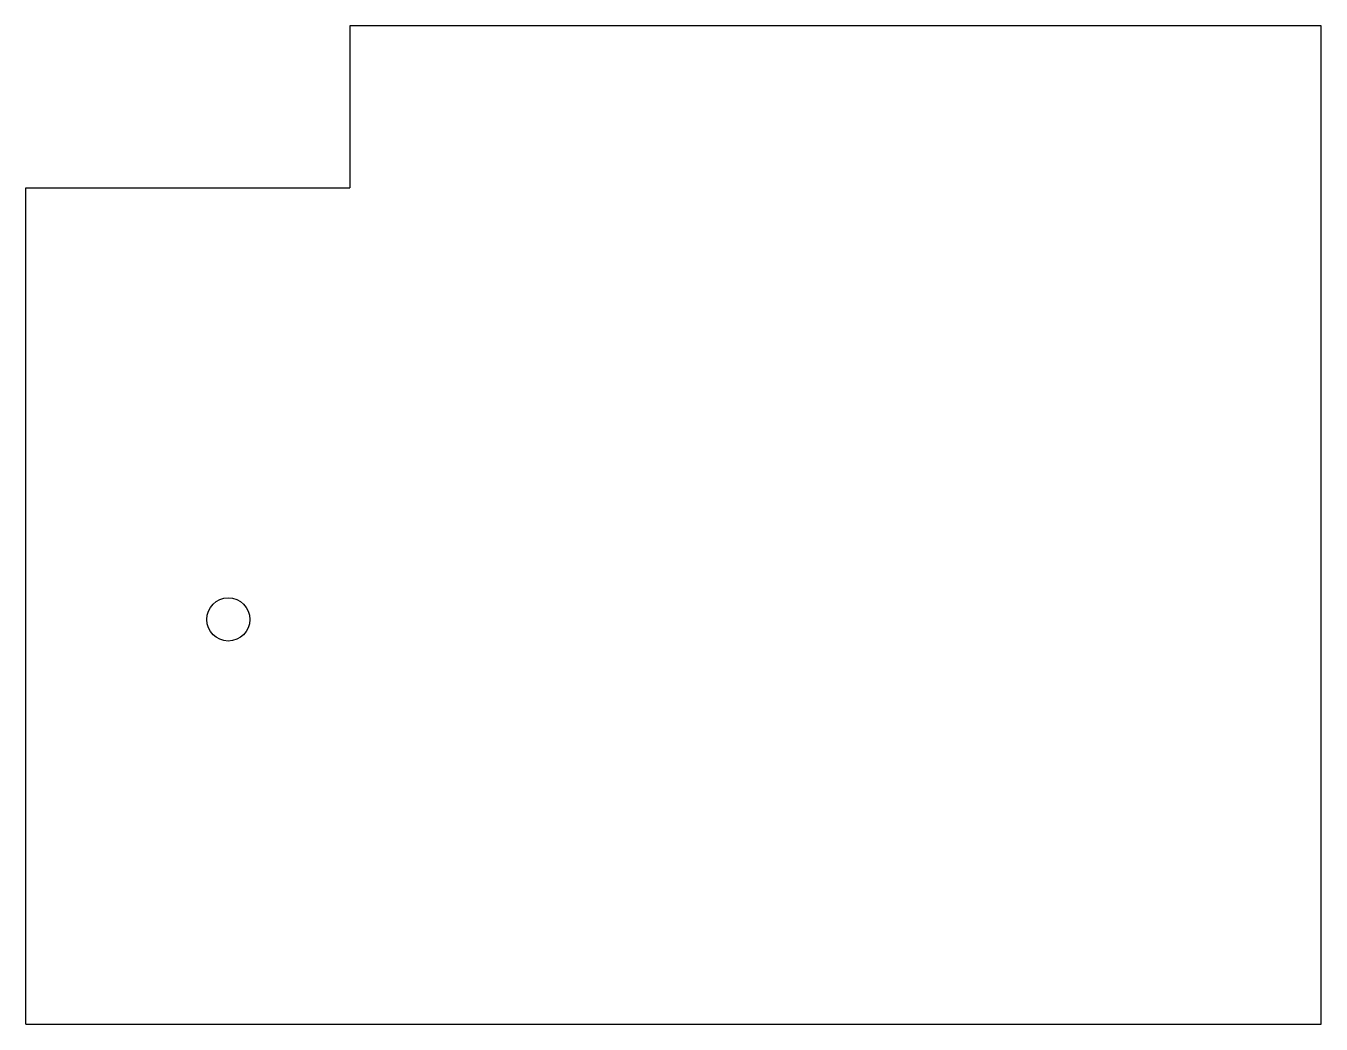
# Model space of a CAD drawing. Header units: inches. Extents: x 0 to 6, y 0 to 4.62.
import ezdxf

# ---------------------------------------------------------------- set-up
doc = ezdxf.new("R2010")
doc.units = ezdxf.units.IN
doc.header["$MEASUREMENT"] = 0

msp = doc.modelspace()

# ---------------------------------------------------------------- linework, layer by layer
for p, q in [((6, 4.625), (1.5, 4.625)), ((1.5, 4.625), (1.5, 3.875)), ((6, 0), (6, 4.625)), ((0, 3.875), (1.5, 3.875)), ((0, 0), (0, 3.875)), ((0, 0), (6, 0))]:
    msp.add_line(p, q)
msp.add_circle((0.9375, 1.875), 0.1)

doc.saveas('drawing.dxf')
